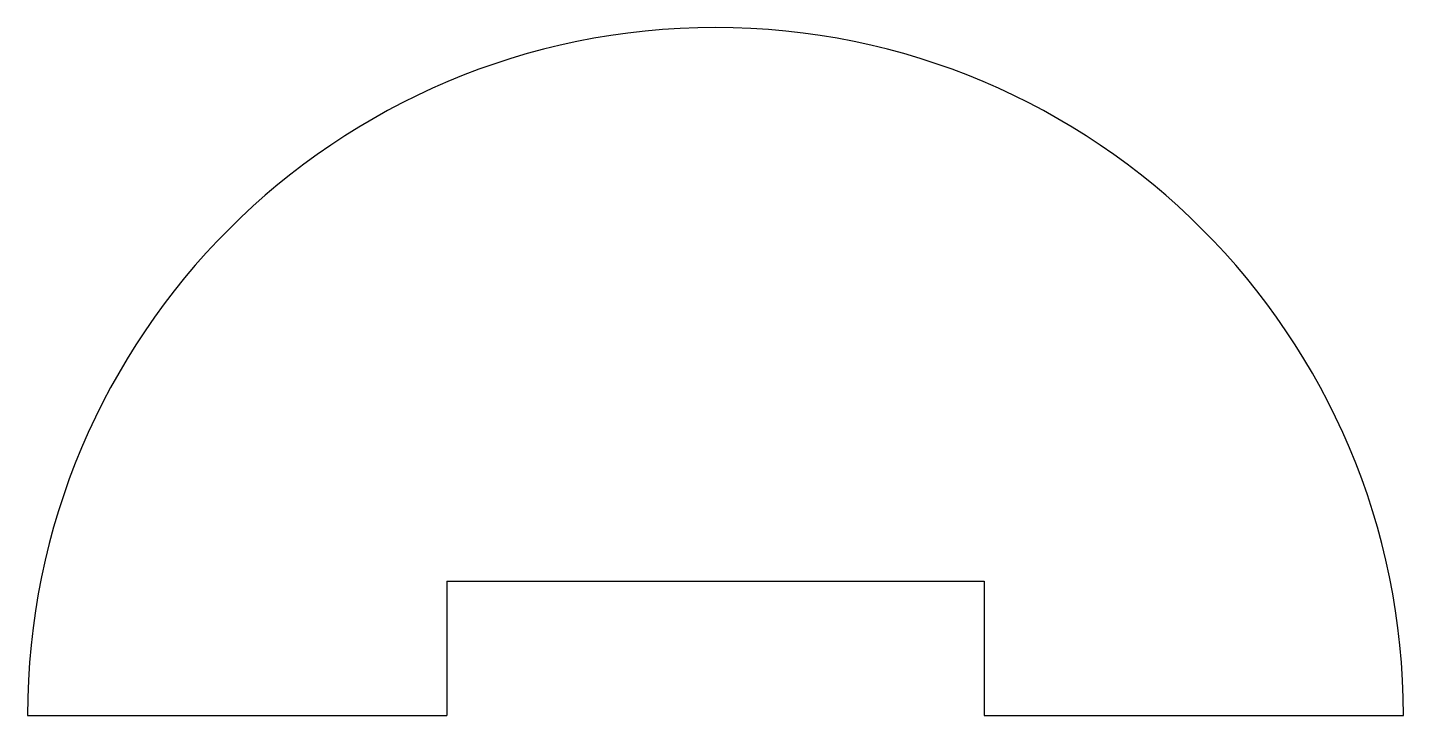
# Model space of a CAD drawing. Header units: millimetres. Extents: x 3495.5 to 3526.2, y 1300.5 to 1315.9.
import ezdxf

# ---------------------------------------------------------------- set-up
doc = ezdxf.new("R2010")
doc.units = ezdxf.units.MM

msp = doc.modelspace()

# ---------------------------------------------------------------- linework, layer by layer
for p, q in [((3504.866, 1303.546), (3504.866, 1300.546)), ((3504.866, 1303.546), (3516.866, 1303.546)), ((3516.866, 1303.546), (3516.866, 1300.546)), ((3495.508, 1300.546), (3504.866, 1300.546)), ((3516.866, 1300.546), (3526.223, 1300.546))]:
    msp.add_line(p, q)
msp.add_arc((3510.866, 1300.546), 15.357, 0, 180)

doc.saveas('drawing.dxf')
